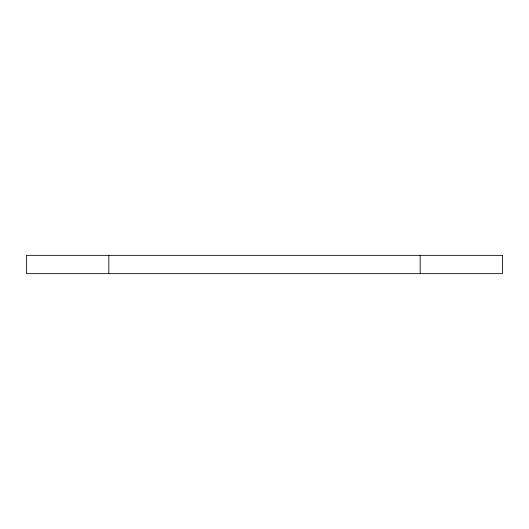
<?xml version="1.0" encoding="UTF-8"?>
<svg xmlns="http://www.w3.org/2000/svg" width="529" height="529" viewBox="0 0 529 529"><rect width="100%" height="100%" fill="white"/><g stroke="black" fill="none" stroke-linecap="round" stroke-linejoin="round"><path stroke-width="0.79" d="M420.171 255.348L420.171 273.652M108.829 255.348L108.829 273.652M502.55 255.348L26.45 255.348L26.45 273.652L502.55 273.652L502.55 255.348"/></g></svg>
